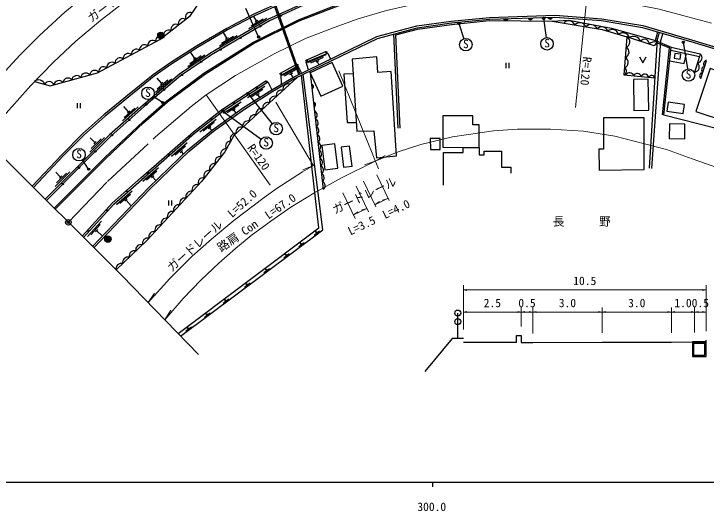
# Model space of a CAD drawing. Units: millimetres at full size, sheet at 1:1000, with parts at other scales. Extents: x 40000 to 680000, y 20000 to 380000.
# Drawn here: x 277425 to 427219, y 198715 to 306312 of the extents above; entities that cross this region are included whole.
import ezdxf
from ezdxf.enums import TextEntityAlignment as Align

# ---------------------------------------------------------------- set-up
doc = ezdxf.new("R2010")
doc.units = ezdxf.units.MM
doc.header["$LTSCALE"] = 1000
doc.header["$PDMODE"] = 32
doc.header["$PDSIZE"] = 500
doc.linetypes.add('CHAIN', pattern=[18.5, 12, -1.5, 3.5, -1.5])
for name, color, linetype, lineweight in [('M-BGD', 7, 'Continuous', 25), ('M-BGD-EXST', 7, 'Continuous', 25), ('M-BMK', 2, 'CHAIN', 13), ('M-BMK-OTRS', 5, 'Continuous', 25), ('M-BMK-SRVR', 3, 'Continuous', 25), ('M-STR-HTXT', 7, 'Continuous', 13), ('M-TTL-BAND', 7, 'Continuous', 25)]:
    doc.layers.add(name, color=color, linetype=linetype, lineweight=lineweight)
doc.layers.add('M-BMK-HTXT', color=7, linetype='Continuous')
doc.layers.add('M-OTRS', color=6, linetype='Continuous')
doc.styles.add('ＭＳ ゴシック', font='')
doc.styles.get('ＭＳ ゴシック').set_extended_font_data('MS Gothic')

# ---------------------------------------------------------------- blocks, each defined once
blk = doc.blocks.new('open_arrow')
at = {"color": 0, "linetype": 'Continuous', "lineweight": -2}
blk.add_lwpolyline([(7.5, 1.25), (0, 0), (7.5, -1.25)], dxfattribs=at)

msp = doc.modelspace()

# ---------------------------------------------------------------- hatches: boundary and pattern name
at = {"layer": 'M-BGD'}
for points in [[(393978, 305602), (392988, 305568, 0.82183)], [(384337, 305275), (383347, 305242, 0.82183)], [(389676, 305456), (388686, 305423, 0.82183)], [(309946, 301626, 0.41421), (309246, 302326, 0.41421), (308546, 301626, 1)], [(341807, 291079), (341919, 290094, 0.82183)], [(342248, 287196), (342359, 286212, 0.82183)], [(298479, 257593, 0.41421), (297779, 258293, 0.41421), (297079, 257593, 1)]]:
    msp.add_hatch(color=256, dxfattribs=at).paths.add_polyline_path(points)
at = {"layer": 'M-BGD-EXST'}
for points in [[(391832, 305248, 0.41421), (392171, 305148, 0.41421), (392271, 305487, 1)], [(373493, 304131, 0.41421), (373832, 304031, 0.41421), (373932, 304370, 1)], [(330160, 301188, 0.41421), (330499, 301088, 0.41421), (330599, 301427, 1)], [(422033, 300063, 0.41421), (422372, 299963, 0.41421), (422472, 300302, 1)], [(327813, 288959, 0.41421), (328152, 288859, 0.41421), (328252, 289198, 1)], [(309392, 287012, 0.41421), (309732, 286912, 0.41421), (309832, 287251, 1)], [(322433, 285140, 0.41421), (322772, 285040, 0.41421), (322872, 285379, 1)], [(293373, 272589, 0.41421), (293712, 272489, 0.41421), (293812, 272828, 1)]]:
    msp.add_hatch(color=256, dxfattribs=at).paths.add_polyline_path(points)

# ---------------------------------------------------------------- linework, layer by layer
at = {"layer": 'M-BGD'}
for p, q in [((339059, 293184), (333910, 307862)), ((339331, 293316), (334184, 307987)), ((329931, 304767), (329342, 305772)), ((328294, 303111), (332176, 305387)), ((328789, 303749), (331377, 305267)), ((329629, 304590), (330233, 304944)), ((321894, 299359), (325776, 301635)), ((322390, 299997), (324978, 301514)), ((323532, 301014), (322782, 302294)), ((323230, 300837), (323834, 301191)), ((360596, 281567), (359671, 301953)), ((360995, 281586), (360081, 301751)), ((416248, 300555), (419644, 299125)), ((416626, 300070), (419322, 298936)), ((340697, 296316), (344965, 298137)), ((417769, 284490), (419322, 298936)), ((315037, 294918), (318767, 297434)), ((315491, 295586), (317978, 297264)), ((316567, 296674), (315728, 297917)), ((316276, 296478), (316857, 296869)), ((344925, 297417), (340977, 295738)), ((344352, 296847), (341592, 295673)), ((335105, 293468), (338686, 295389)), ((343411, 296121), (342767, 295847)), ((343089, 295984), (343387, 295284)), ((383893, 295697), (383893, 294579)), ((384560, 295697), (384560, 294579)), ((426044, 292307), (427293, 296158)), ((338550, 294651), (335563, 292994)), ((338546, 294306), (335922, 292850)), ((308064, 289370), (311501, 292275)), ((309395, 291281), (308427, 292426)), ((337685, 293485), (337073, 293146)), ((337379, 293316), (337800, 292558)), ((308443, 290083), (310734, 292020)), ((309128, 291055), (309662, 291507)), ((332402, 291595), (333241, 289900)), ((331738, 290568), (327963, 288119)), ((331272, 289908), (328756, 288276)), ((330471, 289031), (329884, 288650)), ((330177, 288840), (330572, 288232)), ((291104, 287014), (291104, 285896)), ((291770, 287014), (291770, 285896)), ((300969, 283184), (304329, 286177)), ((302250, 285129), (301252, 286249)), ((326578, 287221), (322803, 284772)), ((326112, 286561), (323595, 284928)), ((301329, 283907), (303570, 285903)), ((301989, 284896), (302511, 285362)), ((325311, 285683), (324723, 285302)), ((325017, 285493), (325431, 284854)), ((321175, 283484), (317631, 280712)), ((320769, 282786), (318406, 280937)), ((320048, 281841), (319497, 281410)), ((319773, 281625), (320213, 281062)), ((293837, 276412), (297027, 279586)), ((295009, 278424), (293951, 279488)), ((294157, 277154), (296284, 279270)), ((294761, 278178), (295257, 278671)), ((314947, 278434), (311563, 275469)), ((314581, 277714), (312325, 275737)), ((313914, 276731), (313387, 276269)), ((313651, 276500), (314111, 275975)), ((308749, 273003), (305365, 270038)), ((286360, 268973), (289550, 272147)), ((287532, 270985), (286474, 272049)), ((286680, 269715), (288806, 271831)), ((287283, 270738), (287780, 271232)), ((308383, 272284), (306127, 270306)), ((307716, 271300), (307189, 270839)), ((307453, 271069), (308166, 270256)), ((302997, 267960), (299615, 264992)), ((302631, 267240), (300376, 265262)), ((301965, 266256), (301439, 265795)), ((301702, 266025), (302809, 264763)), ((310897, 265942), (310897, 264824)), ((311564, 265942), (311564, 264824)), ((296396, 261480), (293379, 258140)), ((296115, 260722), (294105, 258496)), ((295567, 259668), (295098, 259148)), ((295333, 259408), (296620, 258245)), ((342390, 258453), (343591, 259351)), ((342900, 259022), (342620, 259397)), ((342760, 258917), (343041, 259127)), ((339065, 255966), (340266, 256864)), ((339576, 256535), (339297, 256908)), ((339436, 256430), (339716, 256640)), ((335822, 253539), (337023, 254438)), ((336333, 254109), (336055, 254480)), ((336193, 254004), (336473, 254214)), ((331541, 250337), (332742, 251235)), ((332052, 250906), (331776, 251274)), ((331912, 250801), (332192, 251011)), ((327333, 247188), (328534, 248087)), ((327843, 247758), (327570, 248124)), ((327703, 247653), (327984, 247862)), ((322723, 243740), (323924, 244638)), ((323234, 244309), (322962, 244672)), ((323094, 244204), (323374, 244414)), ((318679, 240714), (319880, 241613)), ((319190, 241283), (318920, 241644)), ((319050, 241179), (319330, 241388)), ((373478, 236048), (373478, 241577)), ((314646, 237697), (315847, 238596)), ((315157, 238266), (314889, 238625)), ((315017, 238162), (315297, 238371)), ((386158, 235297), (386158, 236684)), ((386158, 236684), (387208, 236684)), ((387208, 236684), (387208, 235191)), ((372249, 236048), (366321, 228935)), ((374708, 236048), (372249, 236048)), ((374708, 235297), (386158, 235297)), ((427208, 235334), (424234, 235334)), ((424234, 235334), (424234, 232185)), ((424708, 235334), (427208, 235334)), ((427208, 235334), (427208, 235687)), ((427208, 232185), (427208, 235334)), ((424484, 235084), (426958, 235084)), ((424484, 235084), (424484, 232435)), ((426958, 232435), (426958, 235084)), ((424234, 232185), (427208, 232185)), ((424484, 232435), (426958, 232435))]:
    msp.add_line(p, q, dxfattribs=at)
for points in [[(281929, 291672), (285310, 290704), (295551, 293572), (309014, 300792), (315651, 305963), (322832, 316524), (338505, 319683), (341886, 321168), (349819, 321421), (358417, 318361), (359199, 317016), (360394, 314884), (349731, 312445), (341850, 309391), (332560, 305149), (320009, 297789), (313251, 293232), (305371, 286569), (298138, 280127), (291729, 273751), (284177, 266237)], [(359199, 317016), (351850, 315081), (344281, 312547), (335771, 309149), (329327, 306216), (323493, 303170), (316936, 299354), (311373, 295795), (307573, 293116), (302044, 288645), (296899, 284493), (292348, 280391), (287780, 275840), (281379, 269023)], [(359401, 316655), (351964, 314698), (344419, 312171), (335928, 308781), (329503, 305856), (323686, 302820), (317145, 299013), (311596, 295463), (307814, 292797), (302296, 288334), (297159, 284188), (292623, 280101), (288067, 275561), (281663, 268741)], [(360100, 314406), (349849, 312061), (342006, 309022), (332744, 304793), (320222, 297450), (313493, 292912), (305633, 286267), (298412, 279836), (292011, 273467), (284459, 265954)], [(286142, 264283), (297112, 275240), (305304, 282942), (310511, 287491), (318531, 293466), (329103, 300138), (339036, 305051), (350655, 309638), (360211, 312318)], [(286354, 264070), (297321, 275024), (305506, 282720), (310700, 287257), (318701, 293218), (329250, 299876), (339158, 304776), (350751, 309353), (360292, 312029)], [(294474, 255985), (306540, 268692), (313253, 275150), (314995, 276825), (320405, 281217), (327084, 286051), (333241, 289900), (337949, 292645), (355956, 301383), (364648, 303683), (372039, 304735), (380325, 305540), (394519, 306020), (404624, 305242), (413525, 303756), (424758, 300508), (441876, 295312), (484343, 278696), (500099, 272509), (516204, 268060), (533955, 264444), (552335, 257520), (563973, 253448)], [(294764, 255710), (306824, 268410), (313531, 274861), (315261, 276525), (320648, 280900), (327308, 285719), (333448, 289558), (338137, 292292), (356096, 301007), (364727, 303290), (372087, 304338), (380351, 305141), (394510, 305620), (404576, 304844), (413436, 303365), (424645, 300125), (441745, 294934), (484197, 278324), (499972, 272129), (516111, 267670), (533844, 264058), (552198, 257144), (563824, 253077)], [(360081, 301751), (364787, 302996), (372123, 304040), (380370, 304841), (393870, 304733), (404744, 302907), (410077, 301335), (409410, 293108), (416150, 292445)], [(393870, 304733), (397535, 304978), (406773, 303203), (416248, 300555), (416780, 302398)], [(416637, 300235), (415943, 299376), (410077, 301335)], [(414932, 272941), (416676, 300863), (417094, 302308)], [(417820, 302098), (417313, 300447), (415385, 272860)], [(433651, 280399), (418060, 284395), (419644, 299125)], [(419576, 298489), (425779, 297097), (424642, 293417)], [(419644, 299125), (425932, 297676), (425779, 297097)], [(341151, 294199), (340707, 295840), (345341, 297811), (345961, 296533)], [(412816, 297010), (413532, 295715), (414248, 297010)], [(419323, 296142), (422473, 295567), (422958, 297730)], [(335372, 291142), (335237, 293042), (338899, 295073), (339672, 293481)], [(341374, 293862), (341525, 293565), (344387, 268335)], [(338714, 292571), (325004, 279991), (323042, 276462), (317999, 270057), (306288, 257340), (299556, 250926)], [(312948, 237171), (343400, 259981), (339661, 293031)], [(313507, 236595), (344263, 259605), (339990, 293191)], [(350832, 293362), (348835, 293279), (349573, 282779), (351520, 282779)], [(292234, 258215), (298760, 265440), (304874, 270804), (316273, 280792), (322387, 285575), (331965, 291788)], [(292518, 257933), (299041, 265154), (305137, 270503), (316528, 280484), (322620, 285249), (332402, 291595)], [(378081, 277423), (378081, 282287), (376758, 282287), (376758, 284221), (370266, 284221), (370266, 277478), (374644, 277423)], [(404039, 272496), (413794, 272600), (413794, 283780), (405027, 283780), (405027, 277046), (403987, 277046), (404035, 272496)], [(370393, 269255), (370393, 276329), (374644, 276329), (374644, 277423), (378081, 277423), (378081, 275794), (379201, 275794), (379201, 276609), (382918, 276609), (382918, 273122), (384981, 273122), (384981, 271850)], [(387208, 235191), (389708, 235171), (404708, 235276), (419708, 235311), (424708, 235334)]]:
    msp.add_lwpolyline(points, dxfattribs=at)
for points in [[(350626, 296527), (351641, 280917), (355301, 281006), (355900, 275178), (360185, 275618), (359081, 293825), (356184, 293649), (355979, 297027)], [(420287, 296703), (421598, 296509), (421755, 297567), (420444, 297762)], [(343860, 288495), (348605, 290680), (346271, 295750), (341525, 293565)], [(425014, 285199), (431323, 283109), (434393, 292375), (428083, 294465)], [(411587, 285382), (414799, 285437), (414682, 292193), (411470, 292138)], [(418718, 285244), (422264, 284760), (422534, 286733), (418987, 287218)], [(419235, 279307), (422602, 279267), (422640, 282476), (419273, 282517)], [(367540, 276943), (369694, 276980), (369653, 279360), (367499, 279323)], [(344716, 272581), (347521, 272940), (346852, 278165), (344047, 277806)], [(348775, 273124), (350633, 273362), (350076, 277709), (348218, 277472)]]:
    msp.add_lwpolyline(points, close=True, dxfattribs=at)
for centre, radius in [((335221, 305924), 150), ((330780, 303641), 150), ((309246, 301626), 700), ((326483, 301122), 150), ((322153, 298583), 150), ((345023, 297999), 150), ((317933, 295907), 150), ((338757, 295256), 150), ((340756, 296178), 150), ((313788, 293111), 150), ((335176, 293336), 150), ((332045, 291661), 150), ((309946, 289913), 150), ((329994, 290330), 150), ((306128, 286685), 150), ((324960, 287065), 150), ((302383, 283373), 150), ((320082, 283581), 150), ((298649, 280047), 150), ((315402, 279830), 150), ((295093, 276533), 150), ((310889, 275876), 150), ((291548, 273007), 150), ((306377, 271921), 150), ((288004, 269480), 150), ((301866, 267965), 150), ((297519, 263842), 150), ((293497, 259390), 150), ((297779, 257593), 700), ((373478, 241577), 650), ((373478, 239727), 650)]:
    msp.add_circle(centre, radius, dxfattribs=at)
for centre, radius, start, end in [((315624, 305545), 1091, 67.04166, 201.23928), ((393479, 305683), 505, 193.10824, 350.76643), ((314075, 304197), 1091, 60.83367, 195.0313), ((383839, 305356), 505, 193.10824, 350.76643), ((389178, 305537), 505, 193.10824, 350.76643), ((397470, 303350), 1441, 22.67459, 138.25827), ((399874, 302946), 1441, 22.67459, 138.25827), ((310904, 301726), 1091, 60.83367, 195.0313), ((312490, 302961), 1091, 60.83367, 195.0313), ((402278, 302542), 1441, 22.67459, 138.25827), ((404608, 302061), 1441, 19.72163, 133.98414), ((406904, 301455), 1441, 16.45031, 130.71281), ((309246, 300534), 1091, 56.40241, 190.23676), ((409223, 300784), 1429, 15.25059, 130.97607), ((409482, 300258), 1231, 289.61216, 61.1189), ((411508, 299868), 1578, 17.97844, 125.08524), ((305713, 298542), 1091, 51.01643, 185.42324), ((307486, 299493), 1091, 51.01643, 185.42324), ((413877, 299780), 1041, 356.66357, 146.40011), ((416078, 298679), 1559, 71.44285, 138.18245), ((303940, 297591), 1091, 51.01643, 185.42324), ((409301, 298021), 1231, 289.61216, 61.1189), ((300394, 295690), 1091, 51.01643, 185.42324), ((302167, 296641), 1091, 51.01643, 185.42324), ((409119, 295784), 1231, 289.61216, 61.1189), ((425198, 296816), 1131, 277.48371, 49.57), ((298622, 294739), 1091, 51.01643, 185.42324), ((424612, 294834), 1131, 277.48371, 49.57), ((427411, 295496), 760, 96.67029, 227.41366), ((294926, 292985), 1091, 39.94567, 174.35248), ((296849, 293788), 1091, 51.01643, 185.42324), ((409172, 293888), 820, 287.73069, 63.9297), ((426559, 292867), 760, 96.67029, 227.41366), ((426985, 294182), 760, 96.67029, 227.41366), ((289111, 291330), 1091, 38.44077, 172.84758), ((291048, 291872), 1091, 38.44077, 172.84758), ((292985, 292414), 1091, 38.44077, 172.84758), ((410650, 292688), 882, 14.04674, 154.72728), ((412303, 292525), 882, 14.04674, 154.72728), ((413956, 292363), 882, 14.04674, 154.72728), ((415453, 292253), 719, 14.5996, 153.21953), ((282817, 290703), 1314, 15.51054, 132.47951), ((285060, 290567), 1091, 19.06824, 153.47505), ((287174, 290788), 1091, 38.44077, 172.84758), ((336768, 289998), 1143, 72.99314, 192.04769), ((341766, 290575), 505, 287.64235, 85.30054), ((335317, 288666), 1143, 72.99314, 192.04769), ((333864, 287334), 1143, 72.99314, 192.04769), ((332412, 286001), 1143, 72.99314, 192.04769), ((342206, 286693), 505, 287.64235, 85.30054), ((330961, 284669), 1143, 72.99314, 192.04769), ((342077, 284397), 982, 306.08697, 66.85593), ((328056, 282005), 1143, 72.99314, 192.04769), ((329508, 283337), 1143, 72.99314, 192.04769), ((342269, 282700), 982, 306.08697, 66.85593), ((326603, 280673), 1143, 72.99314, 192.04769), ((342462, 281004), 982, 306.08697, 66.85593), ((325394, 279294), 1143, 85.42391, 204.47845), ((342654, 279307), 982, 306.08697, 66.85593), ((324381, 277677), 1143, 91.41448, 210.46903), ((342847, 277611), 982, 306.08697, 66.85593), ((323308, 275958), 1143, 85.60453, 204.65908), ((343039, 275914), 982, 306.08697, 66.85593), ((322115, 274348), 1143, 82.23972, 201.29427), ((343231, 274218), 982, 306.08697, 66.85593), ((320896, 272800), 1143, 82.23972, 201.29427), ((343424, 272521), 982, 306.08697, 66.85593), ((319677, 271252), 1143, 82.23972, 201.29427), ((343616, 270825), 982, 306.08697, 66.85593), ((318416, 269711), 1143, 80.08186, 199.1064), ((343809, 269128), 982, 306.08697, 66.85593), ((317096, 268219), 1143, 77.86082, 196.82561), ((315764, 266770), 1143, 77.86082, 196.82561), ((314429, 265321), 1143, 77.86082, 196.82561), ((313094, 263872), 1143, 77.86082, 196.82561), ((311759, 262424), 1143, 77.86082, 196.82561), ((309091, 259527), 1143, 77.86082, 196.82561), ((310425, 260975), 1143, 77.86082, 196.82561), ((307756, 258078), 1143, 77.86082, 196.82561), ((306370, 256641), 1143, 75.18837, 194.15317), ((304948, 255262), 1143, 74.1311, 193.0959), ((303522, 253903), 1143, 74.1311, 193.0959), ((302096, 252544), 1143, 74.1311, 193.0959), ((300669, 251185), 1143, 74.1311, 193.0959)]:
    msp.add_arc(centre, radius, start, end, dxfattribs=at)
at = {"layer": 'M-BGD-EXST'}
for p, q in [((330380, 301308), (327596, 307478)), ((373712, 304250), (374794, 300928)), ((392052, 305368), (392617, 301156)), ((422253, 300182), (423173, 294395)), ((309612, 287132), (307548, 288410)), ((328033, 289078), (333332, 282517)), ((322653, 285260), (330924, 279183)), ((293592, 272708), (292273, 274713))]:
    msp.add_line(p, q, dxfattribs=at)
for centre, radius in [((392052, 305368), 250), ((373712, 304250), 250), ((330380, 301308), 250), ((392797, 299818), 1350), ((375212, 299644), 1350), ((422253, 300182), 250), ((423386, 293062), 1350), ((306436, 289099), 1350), ((328033, 289078), 250), ((309612, 287132), 250), ((322653, 285260), 250), ((334180, 281466), 1350), ((332012, 278384), 1350), ((291531, 275841), 1350), ((293592, 272708), 250)]:
    msp.add_circle(centre, radius, dxfattribs=at)
at = {"layer": 'M-BMK'}
msp.add_lwpolyline([(289226, 261211), (297661, 270045), (308082, 279667), (315811, 286251), (319017, 288817), (325376, 293003), (333735, 297688), (340536, 300987), (346715, 303381), (351920, 305203), (358047, 307060), (365426, 308710), (370704, 309578), (372525, 309734), (376968, 310341), (381170, 310637), (386117, 310741), (392487, 310689), (398197, 310376), (401423, 310081), (409358, 308848), (417048, 307304), (428363, 304301)], dxfattribs=at)
at = {"layer": 'M-BMK-OTRS'}
msp.add_line((300834, 249654), (266570, 283766), dxfattribs=at)
at = {"layer": 'M-BMK-SRVR'}
msp.add_circle((289226, 261211), 600, dxfattribs=at)
at = {"layer": 'M-OTRS'}
msp.add_point((289226, 261211), dxfattribs=at)
at = {"layer": 'M-STR-HTXT'}
for p, q in [((401423, 310081), (398935, 286072)), ((347733, 294012), (356297, 272747)), ((319017, 288817), (332916, 269264)), ((334122, 287239), (342266, 273421)), ((355625, 274414), (357749, 275646)), ((355625, 274414), (353293, 273649)), ((342228, 273486), (339960, 272546)), ((358637, 265926), (355979, 271486)), ((355736, 264540), (353079, 270100)), ((354147, 263472), (351489, 269033)), ((351291, 262032), (348633, 267593)), ((355511, 265012), (358411, 266398)), ((355511, 265012), (356534, 265690)), ((358396, 266391), (357225, 266021)), ((350916, 262816), (353801, 264195)), ((353801, 264195), (352631, 263825)), ((350916, 262816), (351939, 263494)), ((300834, 249654), (317357, 232628)), ((374708, 238048), (374708, 247578)), ((427208, 237687), (427208, 247578)), ((306462, 243854), (307835, 245889)), ((427208, 246578), (374708, 246578)), ((387208, 238684), (387208, 242790)), ((389708, 237171), (389708, 242790)), ((404708, 237276), (404708, 242790)), ((419708, 237311), (419708, 242790)), ((424708, 237334), (424708, 242790)), ((310092, 240114), (311416, 242181)), ((374708, 241790), (387208, 241790)), ((387208, 241790), (389708, 241790)), ((389708, 241790), (404708, 241790)), ((404708, 241790), (419708, 241790)), ((424708, 241790), (419708, 241790)), ((424708, 241790), (427208, 241790))]:
    msp.add_line(p, q, dxfattribs=at)
for points in [[(266946, 283392), (271309, 288958), (274782, 293052), (278788, 297427), (283005, 301591), (288430, 306702), (294046, 311286), (299052, 315155), (304738, 319092), (310548, 322696), (316111, 325914), (322831, 329380), (329183, 332231), (336026, 334927), (347868, 338653), (354450, 340272)], [(355584, 334607), (346559, 332290), (338844, 329853), (331809, 327153), (325715, 324333), (320125, 321459), (314449, 318151), (308091, 314005), (302606, 309930), (296165, 304864), (290833, 300403), (286010, 295824), (281066, 290793), (275199, 284160), (271211, 279147)], [(355625, 274414), (360616, 276441), (365450, 278028), (372330, 279687), (381210, 281011), (386409, 281365), (393516, 281365), (400660, 280917), (407428, 279874), (418664, 276975), (424224, 274911), (443383, 268237), (482958, 254767), (507241, 246502), (554585, 230354)], [(310092, 240114), (314076, 244754), (317889, 248689), (321807, 252401), (325350, 255534), (328801, 258333), (332999, 261467), (337364, 264489), (342302, 267544), (348329, 270829), (355625, 274414)], [(306462, 243854), (311158, 249069), (316015, 253890), (320189, 257584), (325048, 261631), (331568, 266545), (334376, 268613), (339885, 272105), (342228, 273486)]]:
    msp.add_lwpolyline(points, dxfattribs=at)
at = {"layer": 'M-TTL-BAND'}
for p, q in [((40000, 205000), (579000, 205000)), ((368000, 205000), (368000, 204000))]:
    msp.add_line(p, q, dxfattribs=at)

# ---------------------------------------------------------------- block references
at = {"layer": 'M-STR-HTXT', "xscale": 100, "yscale": 100}
for p in [(374708, 246578), (374708, 241790), (387208, 241790), (389708, 241790), (404708, 241790), (419708, 241790), (424708, 241790)]:
    msp.add_blockref('open_arrow', p, dxfattribs=at)
at = {"layer": 'M-STR-HTXT', "xscale": 100, "yscale": 100, "rotation": 180}
for p in [(427208, 246578), (387208, 241790), (389708, 241790), (404708, 241790), (419708, 241790), (424708, 241790), (427208, 241790)]:
    msp.add_blockref('open_arrow', p, dxfattribs=at)

# ---------------------------------------------------------------- texts
at = {"layer": 'M-BGD-EXST', "style": 'ＭＳ ゴシック'}
for p in [(374557, 298352), (392142, 298525), (422730, 291769), (305781, 287806), (333525, 280174), (331357, 277091), (290875, 274548)]:
    msp.add_text('S', height=1833, rotation=358.508, dxfattribs=at).set_placement(p, align=Align.BOTTOM_LEFT)
at = {"layer": 'M-BMK-HTXT', "style": 'ＭＳ ゴシック'}
msp.add_text('長\u3000\u3000\u3000野', height=1833, dxfattribs=at).set_placement((394050, 259911), align=Align.BOTTOM_LEFT)
at = {"layer": 'M-STR-HTXT', "style": 'ＭＳ ゴシック'}
for s, rotation, p in [('ガードパイプ\u3000L=91.0', 36.609, (294547, 303943)), ('R=120', 264.083, (400086, 297180)), ('R=120', 305.407, (327407, 277013)), ('ガードレール', 25.544, (347128, 262449)), ('ガードレール\u3000L=52.0', 41.851, (311979, 250019)), ('路肩 Con  L=67.0', 34.696, (322570, 254247)), ('L=4.0', 25.544, (357956, 261412)), ('L=3.5', 25.544, (350488, 257847))]:
    msp.add_text(s, height=1833, rotation=rotation, dxfattribs=at).set_placement(p, align=Align.BOTTOM_LEFT)
for s, p in [('10.5', (400958, 247078)), ('2.5', (380958, 242290)), ('0.5', (388458, 242290)), ('3.0', (397208, 242290)), ('3.0', (412208, 242290)), ('1.0', (422208, 242290)), ('0.5', (425958, 242290))]:
    msp.add_text(s, height=1833, dxfattribs=at).set_placement(p, align=Align.BOTTOM_CENTER)
at = {"layer": 'M-TTL-BAND', "style": 'ＭＳ ゴシック'}
msp.add_text('300.0', height=1833, dxfattribs=at).set_placement((367844, 198195), align=Align.BOTTOM_CENTER)

doc.saveas('drawing.dxf')
